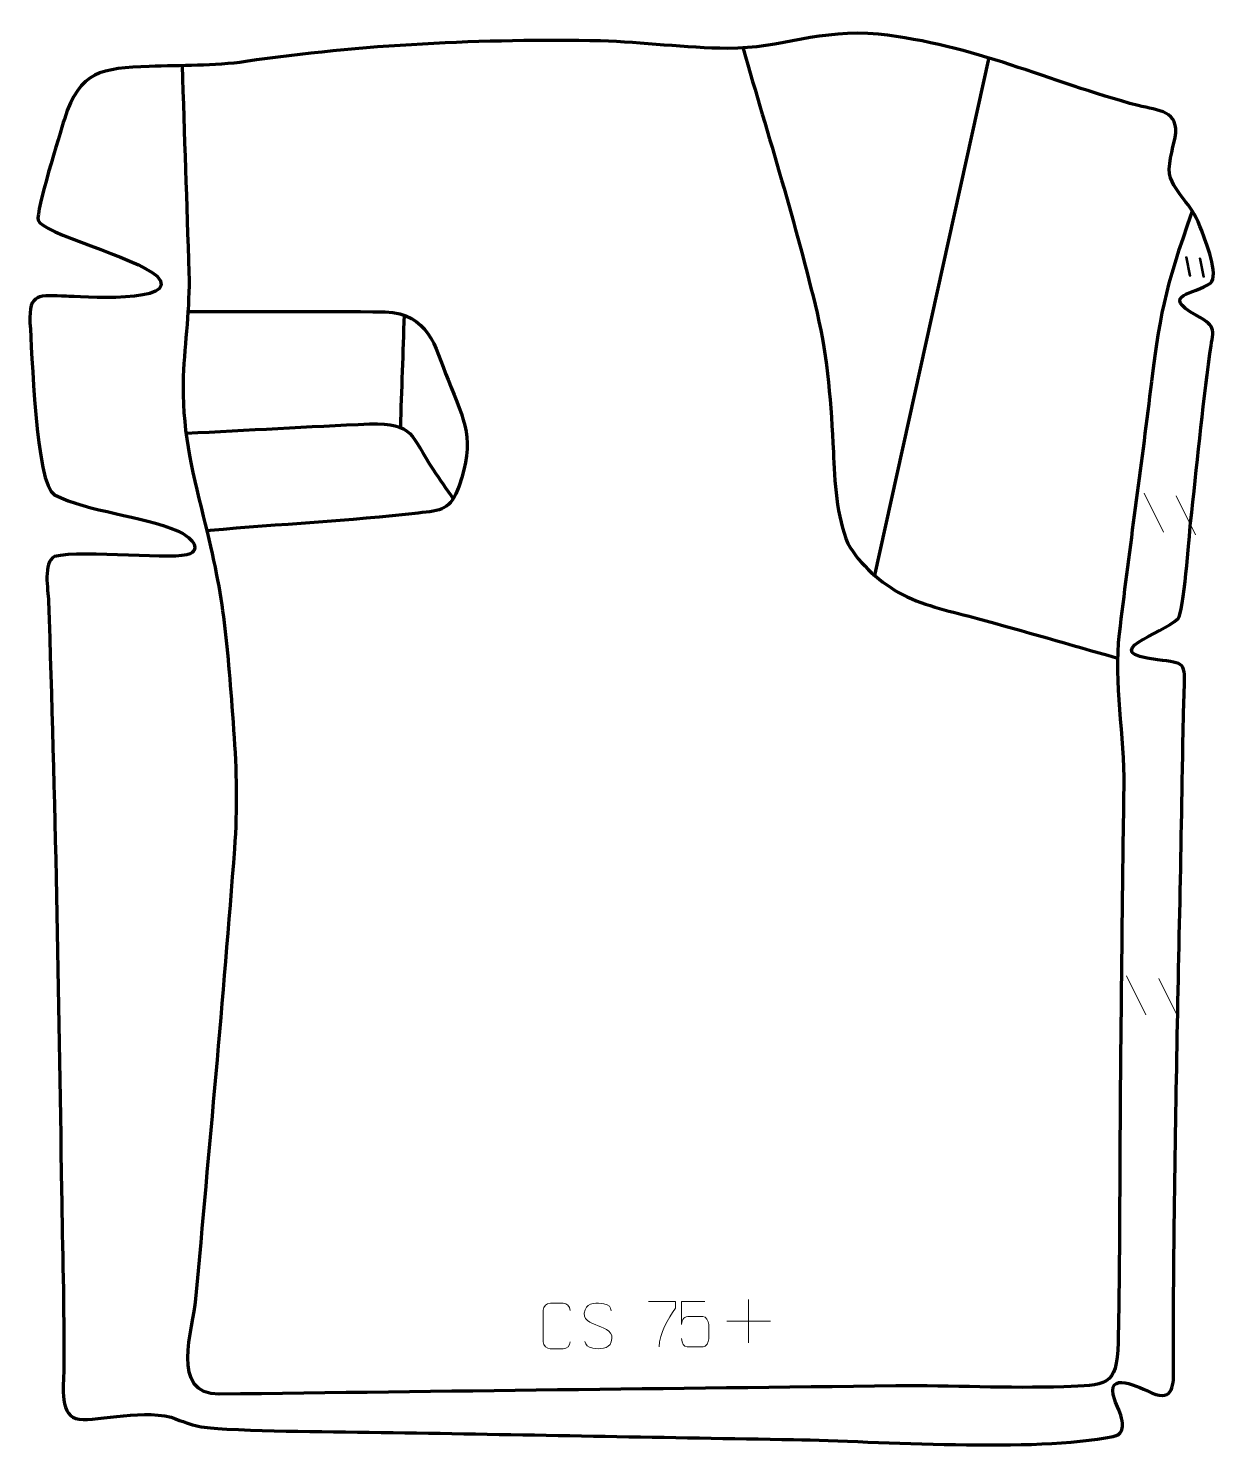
# Model space of a CAD drawing. Header units: millimetres. Extents: x -817 to -162, y 54 to 836.
import ezdxf

# ---------------------------------------------------------------- set-up
doc = ezdxf.new("R2010")
doc.units = ezdxf.units.MM
doc.header["$MEASUREMENT"] = 0
doc.layers.add('layer 2', color=7, linetype='Continuous')
doc.layers.add('layer 3', color=7, linetype='Continuous')

msp = doc.modelspace()

# ---------------------------------------------------------------- linework, layer by layer
at = {"layer": 'layer 2', "color": 142, "lineweight": 158}
for points, knots in [([(-424.161, 825.2568), (-410.3001, 777.1989), (-395.1084, 728.6385), (-383.5406, 680.0261), (-383.5406, 680.0261), (-377.5875, 655.0087), (-375.7591, 629.2201), (-374.5868, 603.6185), (-374.5868, 603.6185), (-373.893, 588.4674), (-372.8653, 567.4189), (-366.5624, 553.4307), (-366.5624, 553.4307), (-360.2967, 541.8081), (-348.1393, 531.4438), (-336.5426, 525.3737), (-336.5426, 525.3737), (-323.2384, 518.635), (-309.5683, 516.0776), (-295.3306, 512.2137), (-295.3306, 512.2137), (-269.8611, 505.2278), (-244.491, 497.8756), (-219.0899, 490.6451)], [0, 0, 0, 0, 0.14285714, 0.14285714, 0.14285714, 0.14285714, 0.28571429, 0.28571429, 0.28571429, 0.28571429, 0.42857143, 0.42857143, 0.42857143, 0.42857143, 0.57142857, 0.57142857, 0.57142857, 0.57142857, 0.71428571, 0.71428571, 0.71428571, 0.71428571, 1, 1, 1, 1]), ([(-177.3887, 735.9144), (-193.0747, 692.0567), (-195.2624, 679.1696), (-200.8365, 634.1287), (-200.8365, 634.1287), (-206.2082, 590.722), (-212.4087, 547.2246), (-217.5651, 503.8447), (-217.5651, 503.8447), (-220.7492, 477.0577), (-214.7355, 447.7535), (-215.0778, 419.8268), (-215.0778, 419.8268), (-215.8289, 366.8997), (-216.3791, 313.952), (-216.9069, 261.0217), (-216.9069, 261.0217), (-217.3798, 212.3454), (-217.1336, 163.297), (-218.1452, 114.6808), (-218.1452, 114.6808), (-218.6605, 89.9191), (-225.2674, 91.1339), (-247.9917, 90.321), (-247.9917, 90.321), (-278.2576, 89.2383), (-309.7808, 91.0514), (-340.3414, 90.7292), (-340.3414, 90.7292), (-464.2042, 89.2525), (-588.0668, 87.8071), (-711.9277, 86.1809), (-711.9277, 86.1809), (-739.2981, 85.8208), (-726.2182, 122.4863), (-724.6978, 138.5708), (-724.6978, 138.5708), (-717.3829, 220.9515), (-709.6482, 303.2859), (-703.4053, 385.7585), (-703.4053, 385.7585), (-701.7374, 407.8709), (-702.218, 428.7828), (-703.8451, 450.8629), (-703.8451, 450.8629), (-707.4149, 498.4581), (-708.5161, 521.4071), (-720.4901, 568.3374), (-720.4901, 568.3374), (-727.3164, 595.0926), (-732.4273, 617.2293), (-731.4967, 645.1875), (-731.4967, 645.1875), (-730.6568, 664.2944), (-727.8813, 682.9246), (-728.3961, 702.1377), (-728.3961, 702.1377), (-729.6295, 740.0819), (-730.9012, 778.0258), (-732.1514, 815.9695)], [0, 0, 0, 0, 0.0625, 0.0625, 0.0625, 0.0625, 0.125, 0.125, 0.125, 0.125, 0.1875, 0.1875, 0.1875, 0.1875, 0.25, 0.25, 0.25, 0.25, 0.3125, 0.3125, 0.3125, 0.3125, 0.375, 0.375, 0.375, 0.375, 0.4375, 0.4375, 0.4375, 0.4375, 0.5, 0.5, 0.5, 0.5, 0.5625, 0.5625, 0.5625, 0.5625, 0.625, 0.625, 0.625, 0.625, 0.6875, 0.6875, 0.6875, 0.6875, 0.75, 0.75, 0.75, 0.75, 0.8125, 0.8125, 0.8125, 0.8125, 0.875, 0.875, 0.875, 0.875, 1, 1, 1, 1])]:
    msp.add_open_spline(points, degree=3, knots=knots, dxfattribs=at)
msp.add_open_spline([(-289.2291, 820.3686), (-289.2291, 820.3686), (-352.1483, 535.1724), (-352.1483, 535.1724)], degree=3, dxfattribs=at)
at = {"layer": 'layer 2', "color": 142}
for points in [[(-179.1112, 700.4543), (-179.1112, 700.4543), (-181.0788, 710.647), (-181.0788, 710.647), (-181.0788, 710.647), (-181.0788, 710.647), (-180.1318, 710.5691), (-180.1318, 710.5691), (-180.1318, 710.5691), (-180.1318, 710.5691), (-178.1642, 700.3764), (-178.1642, 700.3764), (-178.1642, 700.3764), (-178.1642, 700.3764), (-179.1112, 700.4543), (-179.1112, 700.4543)], [(-171.6296, 699.8389), (-171.6296, 699.8389), (-173.5972, 710.0316), (-173.5972, 710.0316), (-173.5972, 710.0316), (-173.5972, 710.0316), (-172.6502, 709.9537), (-172.6502, 709.9537), (-172.6502, 709.9537), (-172.6502, 709.9537), (-170.6826, 699.761), (-170.6826, 699.761), (-170.6826, 699.761), (-170.6826, 699.761), (-171.6296, 699.8389), (-171.6296, 699.8389)]]:
    msp.add_open_spline(points, degree=3, knots=[0, 0, 0, 0, 0.2, 0.2, 0.2, 0.2, 0.4, 0.4, 0.4, 0.4, 0.6, 0.6, 0.6, 0.6, 1, 1, 1, 1], dxfattribs=at)
at = {"layer": 'layer 2', "color": 140, "lineweight": 158}
for points, knots in [([(-728.9279, 680.7386), (-692.9113, 680.6804), (-656.8139, 680.8441), (-620.8132, 680.6732), (-620.8132, 680.6732), (-596.8531, 679.3994), (-593.6962, 662.5547), (-586.1894, 643.2641), (-586.1894, 643.2641), (-576.8384, 619.9636), (-571.3516, 610.415), (-580.1382, 585.1441), (-580.1382, 585.1441), (-584.796, 571.7477), (-589.9742, 571.5163), (-602.6919, 570.0829), (-602.6919, 570.0829), (-640.5577, 565.8149), (-678.8939, 563.8601), (-716.9042, 560.5682), (-716.9042, 560.5682), (-716.9042, 560.5682), (-718.4007, 560.4387), (-718.4007, 560.4387)], [0, 0, 0, 0, 0.14285714, 0.14285714, 0.14285714, 0.14285714, 0.28571429, 0.28571429, 0.28571429, 0.28571429, 0.42857143, 0.42857143, 0.42857143, 0.42857143, 0.57142857, 0.57142857, 0.57142857, 0.57142857, 0.71428571, 0.71428571, 0.71428571, 0.71428571, 1, 1, 1, 1]), ([(-730.0186, 613.9838), (-696.4924, 615.595), (-662.8999, 617.6316), (-629.3834, 619.0553), (-629.3834, 619.0553), (-604.8399, 619.7997), (-606.6696, 612.4755), (-594.4138, 593.9766), (-594.4138, 593.9766), (-590.8478, 588.594), (-587.0666, 583.2359), (-583.4169, 577.8943)], [0, 0, 0, 0, 0.25, 0.25, 0.25, 0.25, 0.5, 0.5, 0.5, 0.5, 1, 1, 1, 1])]:
    msp.add_open_spline(points, degree=3, knots=knots, dxfattribs=at)
msp.add_open_spline([(-610.4172, 678.788), (-610.9374, 658.4776), (-611.9265, 637.4385), (-612.4467, 617.128)], degree=3, dxfattribs=at)
at = {"layer": 'layer 3', "color": 22, "lineweight": 158}
msp.add_open_spline([(-182.7763, 429.5955), (-183.8693, 364.6908), (-185.4442, 299.7766), (-186.4938, 234.8937), (-186.4938, 234.8937), (-187.223, 190.1545), (-187.8923, 145.8685), (-187.6662, 101.105), (-187.6662, 101.105), (-187.6178, 91.5125), (-187.5782, 81.8973), (-199.4629, 86.8445), (-199.4629, 86.8445), (-205.9732, 89.5545), (-225.7398, 100.3266), (-219.9947, 83.1116), (-219.9947, 83.1116), (-217.7848, 77.085), (-211.1242, 64.9515), (-220.8964, 62.9664), (-220.8964, 62.9664), (-264.1749, 54.1747), (-350.1546, 60.4444), (-396.4025, 61.2677), (-396.4025, 61.2677), (-465.4298, 62.4968), (-534.4571, 63.7252), (-603.4843, 64.9547), (-603.4843, 64.9547), (-638.0205, 65.5609), (-673.2898, 65.4588), (-707.7286, 67.0693), (-707.7286, 67.0693), (-722.2427, 67.7481), (-724.9513, 68.4325), (-738.3962, 73.5736), (-738.3962, 73.5736), (-756.6165, 78.1207), (-782.0192, 70.3255), (-790.7792, 72.8373), (-790.7792, 72.8373), (-800.054, 75.4968), (-797.232, 93.6091), (-797.2113, 101.2969), (-797.2113, 101.2969), (-797.1254, 133.3372), (-798.0715, 166.091), (-798.5575, 198.1867), (-798.5575, 198.1867), (-800.1912, 306.0802), (-801.9747, 413.8258), (-805.7126, 521.6871), (-805.7126, 521.6871), (-805.9391, 528.2223), (-808.8562, 542.8616), (-802.4419, 546.2318), (-802.4419, 546.2318), (-786.6923, 550.2017), (-734.6208, 543.905), (-727.9212, 547.7356), (-727.9212, 547.7356), (-720.6967, 551.8663), (-730.4958, 558.598), (-734.8057, 560.3915), (-734.8057, 560.3915), (-754.8726, 568.7422), (-783.5644, 570.7717), (-802.476, 580.064), (-802.476, 580.064), (-812.8262, 585.7515), (-814.8508, 660.6677), (-815.8826, 674.6463), (-815.8826, 674.6463), (-816.7186, 691.277), (-810.7061, 689.7512), (-795.8936, 689.1833), (-795.8936, 689.1833), (-790.6091, 688.9806), (-731.2855, 684.7214), (-746.052, 700.2607), (-746.052, 700.2607), (-757.9954, 710.8037), (-809.4071, 723.7685), (-811.4179, 730.9113), (-811.4179, 730.9113), (-812.7676, 735.706), (-799.4555, 778.554), (-796.9987, 786.4971), (-796.9987, 786.4971), (-788.7513, 813.0528), (-776.2679, 814.3888), (-750.3853, 815.3827), (-750.3853, 815.3827), (-732.7104, 816.0613), (-714.9491, 815.4976), (-697.4047, 818.0873), (-697.4047, 818.0873), (-634.9967, 827.3266), (-565.5929, 830.7098), (-502.4958, 829.3649), (-502.4958, 829.3649), (-479.2232, 828.6989), (-455.6473, 825.5124), (-432.6028, 825.2749), (-432.6028, 825.2749), (-402.8691, 825.2292), (-382.0095, 836.2384), (-349.7684, 833.0609), (-349.7684, 833.0609), (-297.0365, 827.2722), (-256.7106, 807.1645), (-207.1068, 793.8503), (-207.1068, 793.8503), (-196.1627, 791.2472), (-184.0854, 791.0105), (-186.8442, 776.4248), (-186.8442, 776.4248), (-188.0364, 770.3719), (-191.4618, 759.847), (-189.4528, 754.1506), (-189.4528, 754.1506), (-184.4596, 742.8799), (-177.2937, 739.573), (-172.2539, 725.1684), (-172.2539, 725.1684), (-170.2372, 719.6171), (-162.4452, 700.7135), (-167.4907, 696.3056), (-167.4907, 696.3056), (-176.052, 690.2697), (-195.9569, 690.1207), (-175.0481, 678.6607), (-175.0481, 678.6607), (-163.283, 672.0353), (-166.0044, 670.702), (-167.7575, 657.5891), (-167.7575, 657.5891), (-171.85, 626.9776), (-174.9638, 595.4587), (-178.3399, 564.6837), (-178.3399, 564.6837), (-179.0857, 556.994), (-182.1683, 515.5647), (-185.1599, 512.1271), (-185.1599, 512.1271), (-193.95, 503.5943), (-230.8742, 493.6999), (-196.4918, 489.5315), (-196.4918, 489.5315), (-181.3553, 487.6963), (-181.1187, 488.3079), (-181.7839, 472.2223), (-181.7839, 472.2223), (-182.3721, 457.9924), (-182.5358, 443.831), (-182.7763, 429.5955)], degree=3, knots=[0, 0, 0, 0, 0.025, 0.025, 0.025, 0.025, 0.05, 0.05, 0.05, 0.05, 0.075, 0.075, 0.075, 0.075, 0.1, 0.1, 0.1, 0.1, 0.125, 0.125, 0.125, 0.125, 0.15, 0.15, 0.15, 0.15, 0.175, 0.175, 0.175, 0.175, 0.2, 0.2, 0.2, 0.2, 0.225, 0.225, 0.225, 0.225, 0.25, 0.25, 0.25, 0.25, 0.275, 0.275, 0.275, 0.275, 0.3, 0.3, 0.3, 0.3, 0.325, 0.325, 0.325, 0.325, 0.35, 0.35, 0.35, 0.35, 0.375, 0.375, 0.375, 0.375, 0.4, 0.4, 0.4, 0.4, 0.425, 0.425, 0.425, 0.425, 0.45, 0.45, 0.45, 0.45, 0.475, 0.475, 0.475, 0.475, 0.5, 0.5, 0.5, 0.5, 0.525, 0.525, 0.525, 0.525, 0.55, 0.55, 0.55, 0.55, 0.575, 0.575, 0.575, 0.575, 0.6, 0.6, 0.6, 0.6, 0.625, 0.625, 0.625, 0.625, 0.65, 0.65, 0.65, 0.65, 0.675, 0.675, 0.675, 0.675, 0.7, 0.7, 0.7, 0.7, 0.725, 0.725, 0.725, 0.725, 0.75, 0.75, 0.75, 0.75, 0.775, 0.775, 0.775, 0.775, 0.8, 0.8, 0.8, 0.8, 0.825, 0.825, 0.825, 0.825, 0.85, 0.85, 0.85, 0.85, 0.875, 0.875, 0.875, 0.875, 0.9, 0.9, 0.9, 0.9, 0.925, 0.925, 0.925, 0.925, 0.95, 0.95, 0.95, 0.95, 1, 1, 1, 1], dxfattribs=at)
at = {"layer": 'layer 3', "color": 250, "lineweight": 9}
for points in [[(-203.9255, 581.0805), (-203.9255, 581.0805), (-193.2869, 559.5917), (-193.2869, 559.5917)], [(-203.9255, 581.0805), (-203.9255, 581.0805), (-193.2869, 559.5917), (-193.2869, 559.5917)], [(-186.2552, 579.6271), (-186.2552, 579.6271), (-175.6167, 558.1383), (-175.6167, 558.1383)], [(-186.2552, 579.6271), (-186.2552, 579.6271), (-175.6167, 558.1383), (-175.6167, 558.1383)], [(-213.5175, 316.0436), (-213.5175, 316.0436), (-202.879, 294.5549), (-202.879, 294.5549)], [(-213.5175, 316.0436), (-213.5175, 316.0436), (-202.879, 294.5549), (-202.879, 294.5549)], [(-195.8473, 314.5902), (-195.8473, 314.5902), (-185.2088, 293.1015), (-185.2088, 293.1015)], [(-195.8473, 314.5902), (-195.8473, 314.5902), (-185.2088, 293.1015), (-185.2088, 293.1015)], [(-421.1152, 138.3003), (-421.1152, 138.3003), (-421.1152, 114.3224), (-421.1152, 114.3224)], [(-433.1041, 126.3113), (-433.1041, 126.3113), (-409.1262, 126.3113), (-409.1262, 126.3113)]]:
    msp.add_open_spline(points, degree=3, dxfattribs=at)
for points, knots in [([(-519.0913, 115.0076), (-519.2311, 112.6842), (-520.9083, 111.2046), (-523.056, 111.1938), (-523.056, 111.1938), (-525.3879, 111.1942), (-527.7198, 111.1942), (-530.0513, 111.1938), (-530.0513, 111.1938), (-531.9763, 111.0884), (-533.9484, 112.9729), (-533.9372, 114.9902), (-533.9372, 114.9902), (-533.9368, 120.7603), (-533.9368, 126.53), (-533.9372, 132.2993), (-533.9372, 132.2993), (-533.933, 134.4374), (-532.1863, 136.1566), (-530.0339, 136.1431), (-530.0339, 136.1431), (-527.7082, 136.1431), (-525.3821, 136.1431), (-523.056, 136.1431), (-523.056, 136.1431), (-521.1094, 136.1786), (-519.118, 134.6871), (-519.0913, 132.2495)], [0, 0, 0, 0, 0.125, 0.125, 0.125, 0.125, 0.25, 0.25, 0.25, 0.25, 0.375, 0.375, 0.375, 0.375, 0.5, 0.5, 0.5, 0.5, 0.625, 0.625, 0.625, 0.625, 0.75, 0.75, 0.75, 0.75, 1, 1, 1, 1]), ([(-503.7814, 123.8396), (-508.0297, 125.31), (-512.9378, 127.1058), (-510.9327, 132.6261), (-510.9327, 132.6261), (-509.4292, 136.766), (-504.2156, 136.3775), (-500.612, 135.7764), (-500.612, 135.7764), (-497.7514, 135.2992), (-496.8867, 134.086), (-496.5761, 132.0019)], [0, 0, 0, 0, 0.25, 0.25, 0.25, 0.25, 0.5, 0.5, 0.5, 0.5, 1, 1, 1, 1]), ([(-476.1484, 137.203), (-476.1484, 137.203), (-461.3323, 137.203), (-461.3323, 137.203), (-461.3323, 137.203), (-461.3326, 135.9534), (-461.3326, 134.7038), (-461.3323, 133.454), (-461.3323, 133.454), (-465.3267, 127.4569), (-470.2419, 119.6233), (-470.2419, 112.2445)], [0, 0, 0, 0, 0.25, 0.25, 0.25, 0.25, 0.5, 0.5, 0.5, 0.5, 1, 1, 1, 1]), ([(-445.1202, 137.1214), (-445.1202, 137.1214), (-457.9719, 137.1214), (-457.9719, 137.1214), (-457.9719, 137.1214), (-457.9716, 132.8908), (-457.9716, 128.6599), (-457.9719, 124.4287), (-457.9719, 124.4287), (-457.9722, 127.7388), (-456.3412, 128.8106), (-453.5292, 128.8711), (-453.5292, 128.8711), (-451.0896, 128.8714), (-448.6501, 128.8714), (-446.2109, 128.8711), (-446.2109, 128.8711), (-444.5611, 128.8779), (-443.0862, 126.4974), (-443.0577, 124.4287), (-443.0577, 124.4287), (-443.058, 121.8414), (-443.058, 119.2538), (-443.0577, 116.6661), (-443.0577, 116.6661), (-443.0115, 114.7067), (-444.5109, 112.2704), (-446.1368, 112.2119), (-446.1368, 112.2119), (-448.0933, 112.2122), (-452.9883, 112.2122), (-454.9453, 112.2119), (-454.9453, 112.2119), (-456.7908, 112.2031), (-457.8979, 114.1679), (-457.9187, 116.719)], [0, 0, 0, 0, 0.1, 0.1, 0.1, 0.1, 0.2, 0.2, 0.2, 0.2, 0.3, 0.3, 0.3, 0.3, 0.4, 0.4, 0.4, 0.4, 0.5, 0.5, 0.5, 0.5, 0.6, 0.6, 0.6, 0.6, 0.7, 0.7, 0.7, 0.7, 0.8, 0.8, 0.8, 0.8, 1, 1, 1, 1]), ([(-503.7814, 123.8395), (-499.7628, 122.1928), (-494.7333, 120.3045), (-496.5673, 114.9442), (-496.5673, 114.9442), (-498.0271, 110.6778), (-502.9379, 110.9345), (-506.664, 111.4892), (-506.664, 111.4892), (-509.414, 111.899), (-510.6349, 113.1125), (-511.0129, 115.2247)], [0, 0, 0, 0, 0.25, 0.25, 0.25, 0.25, 0.5, 0.5, 0.5, 0.5, 1, 1, 1, 1])]:
    msp.add_open_spline(points, degree=3, knots=knots, dxfattribs=at)

doc.saveas('drawing.dxf')
